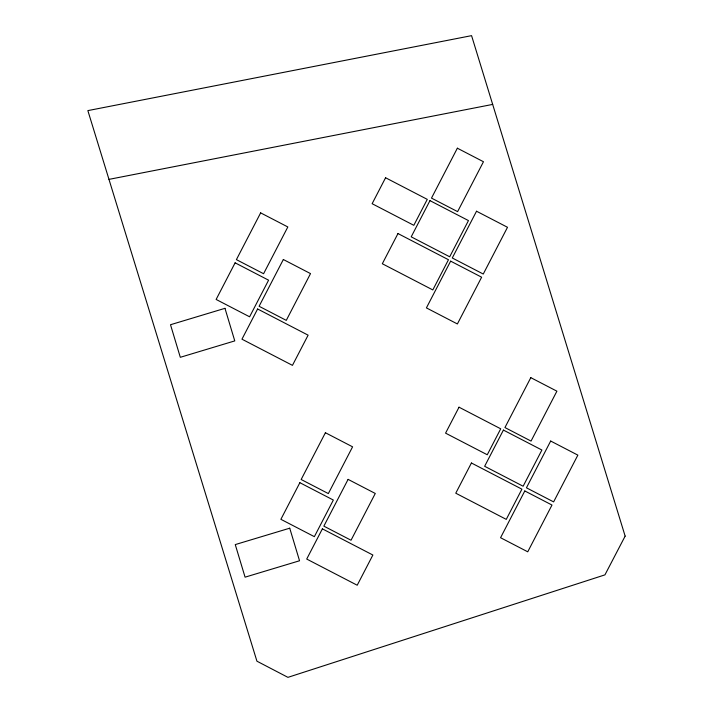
<?xml version="1.0" encoding="UTF-8"?>
<svg xmlns="http://www.w3.org/2000/svg" width="713" height="713" viewBox="0 0 713 713"><rect width="100%" height="100%" fill="white"/><g stroke="black" fill="none" stroke-linecap="round" stroke-linejoin="round"><path stroke-width="1.07" d="M108.973 179.373L492.665 104.41M260.646 212.866L236.404 259.63L263.587 273.721L287.829 226.957L260.646 212.866M235.112 262.83L216.128 299.451L249.603 316.804L268.587 280.182L235.112 262.83M257.616 308.987L241.957 339.183L292.455 365.359L308.114 335.163L257.616 308.987M283.337 259.514L259.095 306.269L286.278 320.369L310.52 273.605L283.337 259.514M385.581 177.751L372.133 203.704L413.816 225.317L427.274 199.364L385.581 177.751M397.979 233.552L382.32 263.748L432.818 289.933L448.477 259.728L397.979 233.552M429.966 200.629L411.205 236.832L449.689 256.787L468.459 220.584L429.966 200.629M457.363 148.197L431.49 198.107L457.603 211.636L483.467 161.735L457.363 148.197M325.404 432.729L301.162 479.493L328.345 493.583L352.587 446.828L325.404 432.729M299.87 482.692L280.886 519.314L314.362 536.666L333.345 500.054L299.87 482.692M450.643 261.145L426.41 307.9L457.39 323.96L481.631 277.205L450.643 261.145M476.525 211.226L452.283 257.981L483.262 274.042L507.504 227.287L476.525 211.226M322.374 528.85L306.715 559.054L357.213 585.23L372.872 555.026L322.374 528.85M348.096 479.377L323.854 526.141L351.037 540.231L375.279 493.467L348.096 479.377M459.029 407.194L445.572 433.147L487.264 454.76L500.713 428.807L459.029 407.194M471.418 462.995L455.767 493.2L506.266 519.376L521.916 489.171L471.418 462.995M503.414 430.082L484.644 466.275L523.137 486.23L541.898 450.028L503.414 430.082M530.802 377.649L504.938 427.55L531.042 441.08L556.906 391.179L530.802 377.649M524.804 490.954L500.562 537.718L527.745 551.809L551.987 505.045L524.804 490.954M550.677 441.035L526.435 487.799L553.618 501.89L577.86 455.126L550.677 441.035M625.141 536.114L604.945 574.865L287.936 677.35L256.93 661.192L87.859 110.613L471.569 35.65L625.141 536.114M224.969 308.328L170.505 324.727L180.309 357.302L234.773 340.903L224.969 308.328M289.728 528.19L235.263 544.589L245.076 577.165L299.54 560.766L289.728 528.19"/></g></svg>
